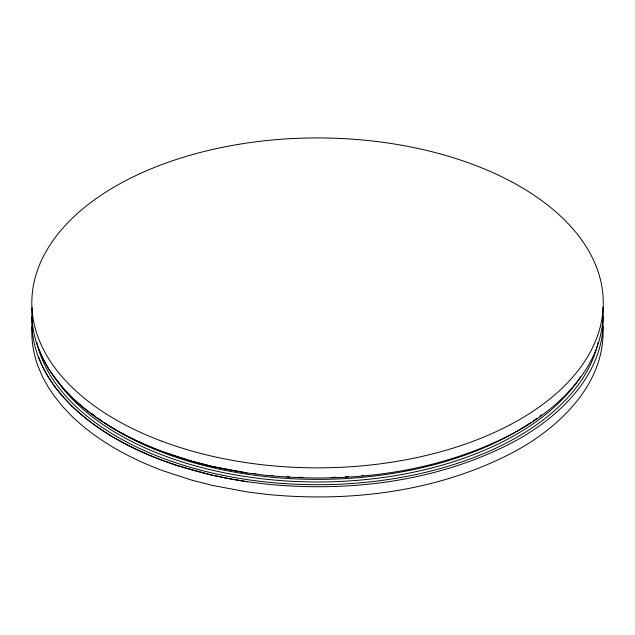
<?xml version="1.0" encoding="UTF-8"?>
<svg xmlns="http://www.w3.org/2000/svg" width="635" height="635" viewBox="0 0 635 635"><rect width="100%" height="100%" fill="white"/><g stroke="black" fill="none" stroke-linecap="round" stroke-linejoin="round"><path stroke-width="0.95" d="M32.06 307.665C31.091 321.143 33.441 334.756 38.068 347.409L42.553 357.894L48.22 368.181L53.665 376.245L62.976 388.001L72.112 397.55C97.631 421.965 129.262 439.11 162.115 451.517L191.183 461.01L211.693 466.32L247.237 472.988L266.883 475.425C348.401 483.425 433.53 473.281 507.365 436.356C556.212 411.956 606.29 366.451 602.956 307.197M32.06 316.413C31.091 329.89 33.441 343.511 38.068 356.156C43.744 371.205 52.586 384.842 63.127 396.915L72.112 406.297C101.767 434.705 139.462 453.319 178.244 465.868L211.693 475.075L229.275 478.742L247.237 481.735L266.883 484.172C348.401 492.173 433.53 482.028 507.365 445.103C556.212 420.703 606.29 375.198 602.956 315.944M32.06 326.62C31.091 340.098 33.441 353.711 38.068 366.363L42.553 376.849L48.22 387.136L53.665 395.2L62.976 406.956L72.112 416.504C97.631 440.936 129.262 458.041 162.115 470.471L191.183 479.965L211.693 485.275L247.237 491.942L266.883 494.379C348.401 502.38 433.53 492.236 507.365 455.311C556.212 430.911 606.29 385.405 602.956 326.152M246.967 472.948L230.124 470.13M246.967 481.695L230.124 478.885M229.068 469.948L212.32 466.455M229.068 478.695L212.32 475.202M211.693 466.32L195.001 462.105M211.693 475.075L195.001 470.86M194.564 462.002L178.244 457.121M194.564 470.749L178.244 465.868M177.959 457.033L162.115 451.517M177.959 465.78L162.115 460.264C129.302 447.77 97.599 430.752 72.112 406.297M161.949 451.453C129.127 439.079 97.504 422.045 72.112 397.55M72.001 397.454L63.127 388.168M72.001 406.202L63.127 396.915M62.976 388.001L55.237 378.476M62.976 396.756L55.237 387.231M55.031 378.23L48.458 368.538M55.031 386.977L48.458 377.285M48.22 368.181L42.823 358.378M48.22 376.928L42.823 367.125M42.497 357.767L38.338 348.043M42.497 366.514L38.338 356.791M598.106 342.63A283.051 163.417 0 0 1 317.476 484.719A283.051 163.417 0 0 1 36.854 342.63M580.549 376.865A281.091 162.282 0 0 1 316.714 481.981A281.091 162.282 0 0 1 53.872 376.039M541.496 414.845A280.368 161.869 0 0 1 539.909 416.052M536.9 418.282A280.368 161.869 0 0 1 533.035 421.021M530.669 422.64A280.368 161.869 0 0 1 104.283 422.64M101.918 421.021A280.368 161.869 0 0 1 98.06 418.282M95.044 416.052A280.368 161.869 0 0 1 91.892 413.639M363.744 475.401A281.091 162.282 0 0 1 361.831 475.575M348.401 476.623A281.091 162.282 0 0 1 345.511 476.798M335.859 477.266A281.091 162.282 0 0 1 331.026 477.425M302.959 477.393A281.091 162.282 0 0 1 299.093 477.266M289.441 476.798A281.091 162.282 0 0 1 286.552 476.623M273.121 475.575A281.091 162.282 0 0 1 271.209 475.401M256.008 473.686A281.091 162.282 0 0 1 254.119 473.432M161.949 441.254A285.726 164.965 0 0 0 602.885 311.507A285.726 164.965 0 0 0 187.809 155.916A285.726 164.965 0 0 0 161.949 441.254"/></g></svg>
